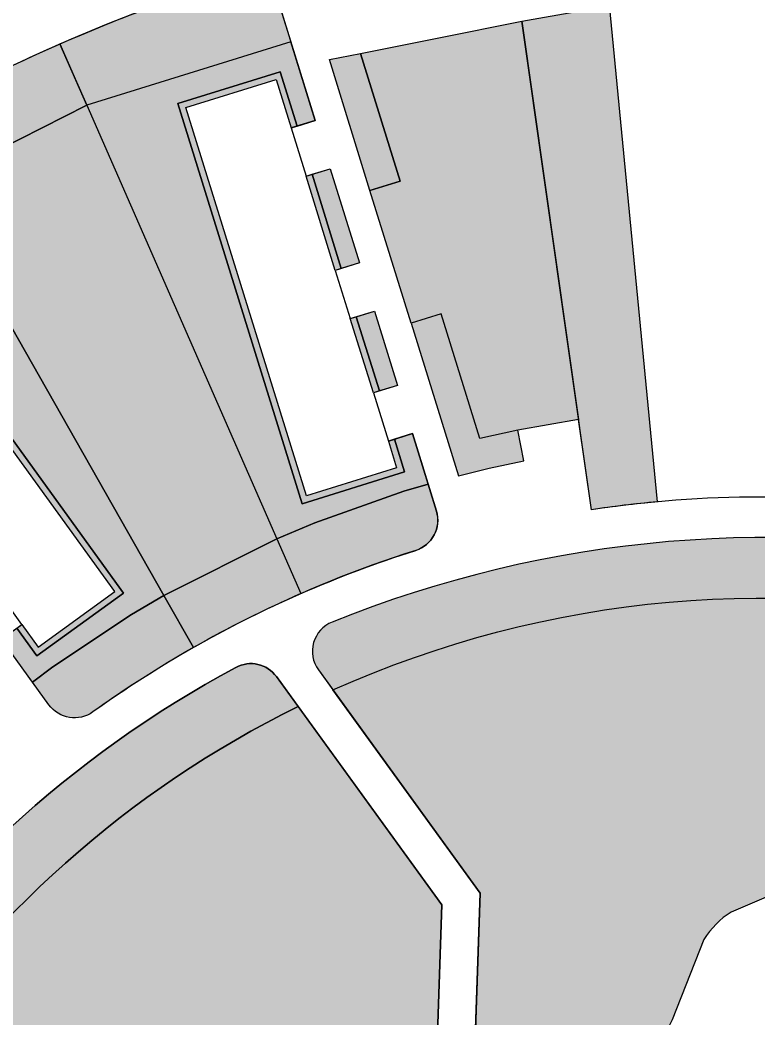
# Model space of a CAD drawing. Header units: millimetres. Extents: x 2240546 to 2245671, y 376439 to 383894.
# Drawn here: x 2243593.5 to 2243710.4, y 378367.7 to 378525.8 of the extents above; entities that cross this region are included whole.
import ezdxf

# ---------------------------------------------------------------- set-up
doc = ezdxf.new("R2010")
doc.units = ezdxf.units.MM
for name, color, linetype, true_color in [('благоустройство_внутридворовые_дороги', 7, 'Continuous', 0x000000), ('благоустройство_внутридворовые_площадки', 7, 'Continuous', 0x000000), ('благоустройство_внутриквартальные_дороги_парковки', 7, 'Continuous', 0x000000), ('благоустройство_зеленые насаждения', 7, 'Continuous', 0x000000), ('благоустройство_озеленение', 7, 'Continuous', 0x000000), ('благоустройство_отмостка', 7, 'Continuous', 0x000000), ('благоустройство_парковка', 7, 'Continuous', 0x000000), ('благоустройство_спорт', 7, 'Continuous', 0x000000)]:
    doc.layers.add(name, color=color, linetype=linetype, true_color=true_color)
for name, color, linetype, transparency in [('благоустройство_штриховка_внутридомовые_площадки', 221, 'Continuous', 0.5), ('благоустройство_штриховка_зеленые насаждения', 90, 'Continuous', 0.5), ('благоустройство_штриховка_озеленение', 105, 'Continuous', 0.5), ('благоустройство_штриховка_отмостка', 160, 'Continuous', 0.5), ('благоустройство_штриховка_парковка', 252, 'Continuous', 0.5), ('благоустройство_штриховка_спорт', 165, 'Continuous', 0.5)]:
    doc.layers.add(name, color=color, linetype=linetype, transparency=transparency)

msp = doc.modelspace()

# ---------------------------------------------------------------- hatches: boundary and pattern name
at = {"layer": 'благоустройство_штриховка_внутридомовые_площадки'}
h = msp.add_hatch(color=256, dxfattribs=at)
h.dxf.hatch_style = 1
edge = h.paths.add_edge_path()
edge.add_line((2243604.096893894, 378512.2525234353), (2243599.835226152, 378521.9765979124))
edge.add_arc((2243710.76503245, 378268.5533342471), 276.638342411543, 106.37795494386049, 113.64021781664911, ccw=False)
edge.add_line((2243632.760674073, 378533.9663945255), (2243636.386054324, 378522.2827142627))
edge.add_line((2243636.386054324, 378522.2827142627), (2243604.096893894, 378512.2525234353))
at = {"layer": 'благоустройство_штриховка_зеленые насаждения'}
h = msp.add_hatch(color=256, dxfattribs=at)
h.dxf.hatch_style = 1
edge = h.paths.add_edge_path()
edge.add_line((2243683.995258379, 378448.2004729509), (2243672.972256904, 378525.5711604298))
edge.add_line((2243672.972256904, 378525.5711604298), (2243682.273674132, 378527.191937825))
edge.add_arc((2243681.415354461, 378532.1177156658), 4.999999999333562, 279.8845778073601, 365.5004990804261)
edge.add_line((2243686.392331278, 378532.5969877808), (2243694.39853364, 378449.456987909))
edge.add_arc((2243710.997436289, 378268.3318569919), 181.8841296509611, 95.23614776194869, 98.53758354644569)
h = msp.add_hatch(color=256, dxfattribs=at)
h.dxf.hatch_style = 1
h.paths.add_polyline_path([(2243494.907991005, 378423.84699579), (2243555.659036684, 378380.1257150419), (2243544.848126687, 378363.3176033436), (2243479.860765886, 378400.4701680286)])
h.paths.add_polyline_path([(2243604.096893894, 378512.2525234353), (2243634.17534873, 378443.6209095495), (2243616.302036558, 378434.6468182977), (2243579.265714299, 378499.6942706886)])
h = msp.add_hatch(color=256, dxfattribs=at)
h.dxf.hatch_style = 1
edge = h.paths.add_edge_path()
edge.add_line((2243664.98905764, 378347.5605230519), (2243666.36479105, 378387.4956182736))
edge.add_line((2243666.36479105, 378387.4956182736), (2243643.053595948, 378419.663212073))
edge.add_arc((2243710.997436292, 378268.3318569395), 165.8841297027733, 75.98593423033662, 114.17883940576479, ccw=False)
edge.add_line((2243751.167952083, 378429.2786622769), (2243751.971798336, 378401.6134029091))
edge.add_arc((2243708.053932263, 378279.3194087973), 129.940755562873, 30.443646284320607, 70.24591820986342, ccw=False)
edge.add_line((2243820.079487783, 378345.1591754031), (2243777.700350739, 378327.5699836754))
edge.add_arc((2243771.944222717, 378331.906139508), 7.206612048330166, 323.0088750359782, 379.8621114977742)
edge.add_line((2243778.722135087, 378334.3546413194), (2243753.934782991, 378392.4470669334))
edge.add_arc((2243742.903246674, 378386.7273161432), 12.4261958218819, 27.406326652633, 112.8971049273784)
edge.add_line((2243738.068494669, 378398.1743906887), (2243706.130487577, 378384.4941194082))
edge.add_arc((2243713.236279894, 378373.0787864213), 13.44626757340248, 121.9013505166412, 148.2818454542506)
edge.add_line((2243701.798285429, 378380.1480434026), (2243696.749199023, 378367.431606534))
edge.add_arc((2243685.952512611, 378372.4241556473), 11.89512438455818, 299.1575816018826, 335.18347352385484, ccw=False)
edge.add_line((2243691.747975009, 378362.036345497), (2243667.943762105, 378351.8400896944))
edge.add_arc((2243670.721794381, 378346.7622977711), 5.788042341124926, 118.6828287810172, 172.0731114139531)
h = msp.add_hatch(color=256, dxfattribs=at)
h.dxf.hatch_style = 1
edge = h.paths.add_edge_path()
edge.add_line((2243593.66338039, 378274.5991036266), (2243545.295394621, 378276.1021769981))
edge.add_arc((2243710.997436292, 378268.3318569374), 165.8841297050037, 116.28798406893279, 177.3151770714431, ccw=False)
edge.add_line((2243637.530146722, 378417.0601388852), (2243660.298217439, 378385.6420135075))
edge.add_line((2243660.298217439, 378385.6420135075), (2243658.747447706, 378340.0858715458))
edge.add_arc((2243652.743305081, 378338.6192884027), 6.180662972521711, 13.72639730233035, 109.4985481450196)
edge.add_line((2243650.680305019, 378344.4454900405), (2243596.954704733, 378321.4327583911))
edge.add_arc((2243599.334540586, 378315.4295750044), 6.457695367909973, 111.6248093942227, 178.8198301808216)
edge.add_line((2243592.878215078, 378315.5625802335), (2243591.64015812, 378279.1928360176))
edge.add_arc((2243597.239879109, 378278.9167157524), 5.606524552646424, 177.1770518018655, 230.3633112517504)
at = {"layer": 'благоустройство_штриховка_озеленение'}
h = msp.add_hatch(color=256, dxfattribs=at)
h.dxf.hatch_style = 1
h.paths.add_polyline_path([(2243636.386054329, 378522.2827142641), (2243604.096893894, 378512.2525234353), (2243634.17534873, 378443.6209095494), (2243640.189667597, 378446.1346236941), (2243654.300138251, 378451.1246817348), (2243658.132851259, 378452.2701792431), (2243655.650967449, 378460.2598579085), (2243652.786011449, 378459.3698980859), (2243654.39481362, 378454.1908437324), (2243638.202454256, 378449.1609180407), (2243618.513862416, 378512.5424133311), (2243634.706218473, 378517.572349667), (2243637.378923136, 378508.9683814713), (2243640.243878919, 378509.858341224)])
h.paths.add_polyline_path([(2243639.752150722, 378501.3284980134), (2243642.617106504, 378502.2184577664), (2243647.251041718, 378487.3008954098), (2243644.386085935, 378486.4109356568)], flags=17)
h.paths.add_polyline_path([(2243646.759310739, 378478.7710513319), (2243649.624266522, 378479.661011085), (2243653.278446861, 378467.8974752217), (2243650.412786833, 378467.0097825765)], flags=17)
h = msp.add_hatch(color=256, dxfattribs=at)
h.dxf.hatch_style = 1
edge = h.paths.add_edge_path()
edge.add_arc((2243710.765032455, 378268.5533342401), 276.6383424200491, 113.64021781703599, 119.6369249132874, ccw=False)
edge.add_line((2243599.835226152, 378521.9765979124), (2243602.464543202, 378515.9771450292))
edge.add_line((2243602.464543202, 378515.9771450292), (2243604.096893894, 378512.2525234353))
edge.add_line((2243604.096893894, 378512.2525234353), (2243579.265714299, 378499.6942706887))
edge.add_line((2243579.265714299, 378499.6942706887), (2243577.213442379, 378503.298706874))
edge.add_line((2243577.213442379, 378503.298706874), (2243573.966785707, 378509.000859042))
h = msp.add_hatch(color=256, dxfattribs=at)
h.dxf.hatch_style = 1
h.paths.add_polyline_path([(2243552.46131384, 378480.282424538), (2243579.265714299, 378499.6942706886), (2243616.302036558, 378434.6468182977), (2243611.147201465, 378431.6040704582), (2243598.693718723, 378423.302048016), (2243595.479314931, 378420.9210070766), (2243590.571418929, 378427.6935129131), (2243593.002290627, 378429.4539592065), (2243596.183459349, 378425.0618405656), (2243609.916094415, 378435.0070657758), (2243570.987415741, 378488.7603221484), (2243557.238254277, 378478.8031236966), (2243562.539274556, 378471.5181284833), (2243560.095270637, 378469.7481717875)])
h.paths.add_polyline_path([(2243564.789645658, 378463.2703079098), (2243567.231626763, 378465.0387996766), (2243576.393878416, 378452.3873109477), (2243573.955847042, 378450.6216795904)], flags=17)
h.paths.add_polyline_path([(2243578.650227837, 378444.143807745), (2243581.086236396, 378445.9079741715), (2243588.309932649, 378435.9332959825), (2243585.877038134, 378434.1713847583)], flags=17)
h = msp.add_hatch(color=256, dxfattribs=at)
h.dxf.hatch_style = 1
edge = h.paths.add_edge_path()
edge.add_line((2243616.302036558, 378434.6468182977), (2243634.17534873, 378443.6209095494))
edge.add_line((2243634.17534873, 378443.6209095494), (2243637.988673445, 378434.9198432573))
edge.add_arc((2243710.9974363, 378268.3318569248), 181.8841297198315, 113.6658912001457, 119.6560573702914)
edge.add_line((2243621.002563707, 378426.3912114432), (2243616.302036558, 378434.6468182977))
at = {"layer": 'благоустройство_штриховка_отмостка'}
h = msp.add_hatch(color=256, dxfattribs=at)
h.dxf.hatch_style = 1
h.paths.add_polyline_path([(2243645.804330877, 378478.4743997579), (2243646.759310739, 378478.7710513319), (2243650.412786833, 378467.0097825765), (2243649.457801575, 378466.7131293266)], flags=17)
h.paths.add_polyline_path([(2243637.378923136, 378508.9683814713), (2243634.706218473, 378517.572349667), (2243618.513862416, 378512.5424133311), (2243638.202454256, 378449.1609180407), (2243654.39481362, 378454.1908437324), (2243652.786011667, 378459.3698981554), (2243651.831077117, 378459.0732606573), (2243653.143175081, 378454.8491764222), (2243638.860786631, 378450.4125559776), (2243619.765500761, 378511.8840812691), (2243634.047889473, 378516.3207120919), (2243636.423940658, 378508.6717290847)])
h.paths.add_polyline_path([(2243638.797165749, 378501.03184485), (2243639.752150722, 378501.3284980134), (2243644.386085935, 378486.4109356568), (2243643.431100674, 378486.1142824058)], flags=17)
h = msp.add_hatch(color=256, dxfattribs=at)
h.dxf.hatch_style = 1
h.paths.add_polyline_path([(2243567.231626763, 378465.0387996766), (2243568.041543578, 378465.6253444352), (2243577.203790591, 378452.9738523464), (2243576.393878416, 378452.3873109478)], flags=17)
h.paths.add_polyline_path([(2243581.086236396, 378445.9079741715), (2243581.896149704, 378446.4945163911), (2243589.119849463, 378436.5198407411), (2243588.309932649, 378435.9332959826)], flags=17)
h.paths.add_polyline_path([(2243562.539274556, 378471.5181284833), (2243557.238254277, 378478.8031236966), (2243570.987415741, 378488.7603221484), (2243609.916094415, 378435.0070657758), (2243596.183459349, 378425.0618405656), (2243593.002290627, 378429.4539592066), (2243593.812204852, 378430.0405020898), (2243596.40657865, 378426.458119092), (2243608.519380093, 378435.2302547891), (2243570.764043158, 378487.3638610053), (2243558.651238727, 378478.5917352829), (2243563.349191024, 378472.1046729912)])
at = {"layer": 'благоустройство_штриховка_парковка'}
h = msp.add_hatch(color=256, dxfattribs=at)
h.dxf.hatch_style = 1
h.paths.add_polyline_path([(2243642.487645805, 378519.4904762579), (2243647.41768378, 378520.4738578002), (2243653.695833168, 378500.2409760784), (2243648.92090663, 378498.7577097524)])
h.paths.add_polyline_path([(2243655.440722704, 378477.7459976499), (2243662.938884751, 378453.5837318209), (2243667.802786298, 378454.7778472804), (2243673.298073107, 378455.9661904656), (2243672.325289026, 378460.8078556141), (2243666.335426149, 378459.5067765544), (2243660.215649242, 378479.2292639758)])
h = msp.add_hatch(color=256, dxfattribs=at)
h.dxf.hatch_style = 1
edge = h.paths.add_edge_path()
edge.add_line((2243634.17534873, 378443.6209095494), (2243637.988673445, 378434.9198432573))
edge.add_arc((2243710.99743626, 378268.3318570305), 181.8841296067542, 107.54540856903449, 113.66589120182309, ccw=False)
edge.add_arc((2243654.632947426, 378446.5537802508), 5.038362152550847, 287.7189560127784, 376.7236888141618)
edge.add_line((2243659.45820502, 378448.0036017341), (2243658.132851259, 378452.2701792431))
edge.add_line((2243658.132851259, 378452.2701792431), (2243654.279742447, 378451.1185859633))
edge.add_line((2243654.279742447, 378451.1185859633), (2243640.169410931, 378446.1274584762))
edge.add_line((2243640.169410931, 378446.1274584762), (2243634.17534873, 378443.6209095494))
h = msp.add_hatch(color=256, dxfattribs=at)
h.dxf.hatch_style = 1
edge = h.paths.add_edge_path()
edge.add_line((2243751.167952083, 378429.2786622769), (2243750.866961926, 378439.6375719848))
edge.add_arc((2243711.87011562, 378259.8537944351), 183.9645636850315, 77.76157726888042, 112.0101542733388)
edge.add_arc((2243644.799403559, 378425.7749643886), 4.999999999806747, 112.0101542680978, 215.93007269385)
edge.add_line((2243640.750734754, 378422.8409771863), (2243643.053595928, 378419.6632120645))
edge.add_arc((2243710.997436292, 378268.3318569408), 165.8841297016191, 75.98593423038551, 114.1788394131724, ccw=False)
h = msp.add_hatch(color=256, dxfattribs=at)
h.dxf.hatch_style = 1
edge = h.paths.add_edge_path()
edge.add_line((2243616.302036558, 378434.6468182977), (2243621.002563707, 378426.3912114432))
edge.add_arc((2243710.997436347, 378268.3318568559), 181.8841298030263, 119.6560573724244, 125.6234867600705)
edge.add_arc((2243602.145610926, 378420.2428771096), 4.999999999809551, 215.9300726816465, 305.6234867584087, ccw=False)
edge.add_line((2243598.09694212, 378417.308889908), (2243595.479314931, 378420.9210070766))
edge.add_line((2243595.479314931, 378420.9210070766), (2243598.693718723, 378423.302048016))
edge.add_line((2243598.693718723, 378423.302048016), (2243611.147201465, 378431.6040704582))
edge.add_line((2243611.147201465, 378431.6040704582), (2243616.302036558, 378434.6468182977))
h = msp.add_hatch(color=256, dxfattribs=at)
h.dxf.hatch_style = 1
edge = h.paths.add_edge_path()
edge.add_arc((2243630.06770426, 378418.8368876113), 5.00000000048419, 35.93007266890288, 118.2678576744392, ccw=False)
edge.add_line((2243634.116373067, 378421.7708748122), (2243637.530146722, 378417.0601388853))
edge.add_arc((2243710.997436292, 378268.3318569377), 165.8841297044978, 116.2879840686712, 177.3151770715359)
edge.add_line((2243545.295394621, 378276.1021769981), (2243541.495360422, 378276.2202660631))
edge.add_arc((2243541.681725198, 378282.2173710457), 6.00000000018392, 175.3116876674162, 268.2200611966028, ccw=False)
edge.add_arc((2243710.997436289, 378268.3318569402), 175.8841297013758, 118.26785767967559, 175.3116876644327, ccw=False)
at = {"layer": 'благоустройство_штриховка_спорт'}
h = msp.add_hatch(color=256, dxfattribs=at)
h.dxf.hatch_style = 1
h.paths.add_polyline_path([(2243648.92090663, 378498.7577097524), (2243653.695833168, 378500.2409760784), (2243647.41768378, 378520.4738578002), (2243659.839412624, 378522.951586964), (2243672.972256902, 378525.5711604294), (2243681.958727342, 378462.4949286662), (2243672.325289026, 378460.8078556141), (2243666.335426149, 378459.5067765544), (2243660.215649242, 378479.2292639759), (2243655.440722704, 378477.7459976499)])

# ---------------------------------------------------------------- linework, layer by layer
at = {"layer": 'благоустройство_внутридворовые_дороги'}
for points in [[(2243329.879863999, 378288.9370159121, -0.3639796797019351), (2243665.121825823, 378647.2389760409, -0.04476364989043202)], [(2243930.850779207, 378118.5045044117), (2243928.672157575, 378559.0517327417, 0.2579885035923074), (2243909.781614582, 378592.8305559588, 0.1072237263720519), (2243757.192028463, 378647.2002195615, 0.00366560715341383), (2243751.632156586, 378647.8367924124, 0.4545457322694516), (2243744.995901237, 378641.6966299129), (2243750.866961926, 378439.6375719848, 0.1505600290316913), (2243642.925549019, 378430.4105516394, 0.4873001188884961), (2243640.750734754, 378422.8409771863), (2243666.36479105, 378387.4956182736), (2243664.823204766, 378342.6883509234), (2243658.747447706, 378340.0858715458), (2243660.298217439, 378385.6420135075), (2243634.116373067, 378421.7708748122, 0.3755655033412492), (2243627.69973328, 378423.2406034789, 0.2541712359309507), (2243535.701800714, 378282.7077822734, 0.4291603949625217), (2243541.495360422, 378276.2202660631)], [(2243434.660718719, 378285.734149983, -0.3624750217132688), (2243678.287792891, 378543.2786541629, -0.4205746539852167)], [(2243634.696756787, 378527.7268913995), (2243640.243878919, 378509.858341224), (2243636.423940658, 378508.6717290847), (2243638.797165749, 378501.03184485), (2243642.617106504, 378502.2184577664), (2243647.251041718, 378487.3008954098), (2243643.431100674, 378486.1142824058), (2243645.804330877, 378478.4743997579), (2243649.624266522, 378479.661011085), (2243653.278446861, 378467.8974752217), (2243649.457801575, 378466.7131293266), (2243651.831077117, 378459.0732606573), (2243655.650967449, 378460.2598579085), (2243659.43444513, 378448.0036017342, -0.4126471769141728), (2243656.166364016, 378441.7544337597, 0.07904450656498002), (2243605.057892069, 378416.1785667691, -0.4126471771828352), (2243598.09694212, 378417.308889908), (2243590.571418929, 378427.6935129131), (2243593.812204852, 378430.0405020898), (2243589.119849463, 378436.5198407411)]]:
    msp.add_lwpolyline(points, format="xyb", dxfattribs=at)
at = {"layer": 'благоустройство_внутридворовые_площадки'}
msp.add_lwpolyline([(2243604.096893894, 378512.2525234353), (2243599.835226152, 378521.9765979124, -0.03169820971184251), (2243632.760674073, 378533.9663945255), (2243636.386054324, 378522.2827142627)], format="xyb", close=True, dxfattribs=at)
at = {"layer": 'благоустройство_внутриквартальные_дороги_парковки'}
msp.add_lwpolyline([(2243690.382165365, 378544.4474702005, -0.04176500810329368), (2243736.556039291, 378544.0338320763, -0.3790619596734144), (2243741.999660399, 378538.2337154631), (2243744.436301125, 378454.3754752716, -0.4666409088307381), (2243737.562503044, 378448.2655499114, 0.07403184551966746), (2243683.995258379, 378448.2004729509), (2243681.958727339, 378462.4949286658), (2243672.325289026, 378460.8078556141), (2243666.335426149, 378459.5067765544), (2243660.215649242, 378479.2292639759), (2243655.440722704, 378477.7459976499), (2243648.92090663, 378498.7577097524), (2243653.695833168, 378500.2409760784), (2243647.41768378, 378520.4738578002), (2243659.839412624, 378522.951586964), (2243672.972256904, 378525.5711604298), (2243682.273674132, 378527.191937825, 0.3919758557165049), (2243686.392331278, 378532.5969877808), (2243685.777461075, 378538.9820760289, -0.4205185099404759)], format="xyb", close=True, dxfattribs=at)
at = {"layer": 'благоустройство_зеленые насаждения'}
for points in [[(2243683.995258379, 378448.2004729509), (2243672.972256904, 378525.5711604298), (2243682.273674132, 378527.191937825, 0.3919758557960627), (2243686.392331278, 378532.5969877808), (2243694.39853364, 378449.456987909, 0.01440622761648695)], [(2243664.98905764, 378347.5605230519), (2243666.36479105, 378387.4956182736), (2243643.053595948, 378419.663212073, -0.1682080095945559), (2243751.167952083, 378429.2786622769), (2243751.971798336, 378401.6134029091, -0.175437540331929), (2243820.079487783, 378345.1591754031), (2243777.700350739, 378327.5699836754, 0.2532860764668026), (2243778.722135087, 378334.3546413194), (2243753.934782991, 378392.4470669334, 0.3913460549425839), (2243738.068494669, 378398.1743906887), (2243706.130487577, 378384.4941194082, 0.115617702274333), (2243701.798285429, 378380.1480434026), (2243696.749199023, 378367.431606534, -0.1585002512645256), (2243691.747975009, 378362.036345497), (2243667.943762105, 378351.8400896944, 0.2372668152751219)]]:
    msp.add_lwpolyline(points, format="xyb", close=True, dxfattribs=at)
msp.add_lwpolyline([(2243593.66338039, 378274.5991036266), (2243545.295394621, 378276.1021769981, -0.2727587669671221), (2243637.530146722, 378417.0601388852), (2243660.298217439, 378385.6420135075), (2243658.747447706, 378340.0858715458, 0.4440379576896386), (2243650.680305019, 378344.4454900405), (2243596.954704733, 378321.4327583911, 0.3018940941946728), (2243592.878215078, 378315.5625802335), (2243591.64015812, 378279.1928360176, 0.2363266791635847), (2243593.66338039, 378274.5991036266)], format="xyb", dxfattribs=at)
at = {"layer": 'благоустройство_озеленение'}
for points in [[(2243636.386054329, 378522.2827142641), (2243604.096893894, 378512.2525234353), (2243634.17534873, 378443.6209095494), (2243640.189667597, 378446.1346236941), (2243654.300138251, 378451.1246817348), (2243658.132851259, 378452.2701792431), (2243655.650967449, 378460.2598579085), (2243652.786011449, 378459.3698980859), (2243654.39481362, 378454.1908437324), (2243638.202454256, 378449.1609180407), (2243618.513862416, 378512.5424133311), (2243634.706218473, 378517.572349667), (2243637.378923136, 378508.9683814713), (2243640.243878919, 378509.858341224)], [(2243604.096893894, 378512.2525234353), (2243634.17534873, 378443.6209095495), (2243616.302036558, 378434.6468182977), (2243579.265714299, 378499.6942706886)], [(2243639.752150722, 378501.3284980134), (2243642.617106504, 378502.2184577664), (2243647.251041718, 378487.3008954098), (2243644.386085935, 378486.4109356568)], [(2243552.46131384, 378480.282424538), (2243579.265714299, 378499.6942706886), (2243616.302036558, 378434.6468182977), (2243611.147201465, 378431.6040704582), (2243598.693718723, 378423.302048016), (2243595.479314931, 378420.9210070766), (2243590.571418929, 378427.6935129131), (2243593.002290627, 378429.4539592065), (2243596.183459349, 378425.0618405656), (2243609.916094415, 378435.0070657758), (2243570.987415741, 378488.7603221484), (2243557.238254277, 378478.8031236966), (2243562.539274556, 378471.5181284833), (2243560.095270637, 378469.7481717875)], [(2243646.759310739, 378478.7710513319), (2243649.624266522, 378479.661011085), (2243653.278446861, 378467.8974752217), (2243650.412786833, 378467.0097825765)]]:
    msp.add_lwpolyline(points, close=True, dxfattribs=at)
for points in [[(2243573.966785707, 378509.000859042, -0.02617154371932865), (2243599.835226152, 378521.9765979124), (2243602.464543202, 378515.9771450292), (2243604.096893894, 378512.2525234353), (2243579.265714299, 378499.6942706887), (2243577.213442379, 378503.298706874)], [(2243616.302036558, 378434.6468182977), (2243634.17534873, 378443.6209095494), (2243637.988673445, 378434.9198432573, 0.02614298401792395), (2243621.002563707, 378426.3912114432)]]:
    msp.add_lwpolyline(points, format="xyb", close=True, dxfattribs=at)
at = {"layer": 'благоустройство_отмостка'}
for points in [[(2243637.378923136, 378508.9683814713), (2243634.706218473, 378517.572349667), (2243618.513862416, 378512.5424133311), (2243638.202454256, 378449.1609180407), (2243654.39481362, 378454.1908437324), (2243652.786011667, 378459.3698981554), (2243651.831077117, 378459.0732606573), (2243653.143175081, 378454.8491764222), (2243638.860786631, 378450.4125559776), (2243619.765500761, 378511.8840812691), (2243634.047889473, 378516.3207120919), (2243636.423940658, 378508.6717290847)], [(2243638.797165749, 378501.03184485), (2243639.752150722, 378501.3284980134), (2243644.386085935, 378486.4109356568), (2243643.431100674, 378486.1142824058)], [(2243562.539274556, 378471.5181284833), (2243557.238254277, 378478.8031236966), (2243570.987415741, 378488.7603221484), (2243609.916094415, 378435.0070657758), (2243596.183459349, 378425.0618405656), (2243593.002290627, 378429.4539592066), (2243593.812204852, 378430.0405020898), (2243596.40657865, 378426.458119092), (2243608.519380093, 378435.2302547891), (2243570.764043158, 378487.3638610053), (2243558.651238727, 378478.5917352829), (2243563.349191024, 378472.1046729912)], [(2243645.804330877, 378478.4743997579), (2243646.759310739, 378478.7710513319), (2243650.412786833, 378467.0097825765), (2243649.457801575, 378466.7131293266)]]:
    msp.add_lwpolyline(points, close=True, dxfattribs=at)
at = {"layer": 'благоустройство_парковка'}
for points in [[(2243642.487645805, 378519.4904762579), (2243647.41768378, 378520.4738578002), (2243653.695833168, 378500.2409760784), (2243648.92090663, 378498.7577097524)], [(2243655.440722704, 378477.7459976499), (2243662.938884751, 378453.5837318209), (2243667.802786298, 378454.7778472804), (2243673.298073107, 378455.9661904656), (2243672.325289026, 378460.8078556141), (2243666.335426149, 378459.5067765544), (2243660.215649242, 378479.2292639758)]]:
    msp.add_lwpolyline(points, close=True, dxfattribs=at)
for points in [[(2243634.17534873, 378443.6209095494), (2243637.988673445, 378434.9198432573, -0.02671199399498719), (2243656.166364016, 378441.7544337597, 0.409134908706373), (2243659.45820502, 378448.0036017341), (2243658.132851259, 378452.2701792431), (2243654.279742447, 378451.1185859633), (2243640.169410931, 378446.1274584762)], [(2243751.167952083, 378429.2786622769), (2243750.866961926, 378439.6375719848, 0.1505600290285934), (2243642.925549019, 378430.4105516394, 0.4873001188946148), (2243640.750734754, 378422.8409771863), (2243643.053595928, 378419.6632120645, -0.1682080096276726)], [(2243616.302036558, 378434.6468182977), (2243621.002563707, 378426.3912114432, 0.02604370854184358), (2243605.057892068, 378416.178566769, -0.4126471771597067), (2243598.09694212, 378417.308889908), (2243595.479314931, 378420.9210070766), (2243598.693718723, 378423.302048016), (2243611.147201465, 378431.6040704582)], [(2243627.69973328, 378423.2406034787, -0.3755655032955559), (2243634.116373067, 378421.7708748122), (2243637.530146722, 378417.0601388853, 0.2727587669687843), (2243545.295394621, 378276.1021769981), (2243541.495360422, 378276.2202660631, -0.4291603949291555), (2243535.701800714, 378282.7077822732, -0.2541712359317848)]]:
    msp.add_lwpolyline(points, format="xyb", close=True, dxfattribs=at)
at = {"layer": 'благоустройство_спорт'}
msp.add_lwpolyline([(2243648.92090663, 378498.7577097524), (2243653.695833168, 378500.2409760784), (2243647.41768378, 378520.4738578002), (2243659.839412624, 378522.951586964), (2243672.972256902, 378525.5711604294), (2243681.958727342, 378462.4949286662), (2243672.325289026, 378460.8078556141), (2243666.335426149, 378459.5067765544), (2243660.215649242, 378479.2292639759), (2243655.440722704, 378477.7459976499)], close=True, dxfattribs=at)

doc.saveas('drawing.dxf')
